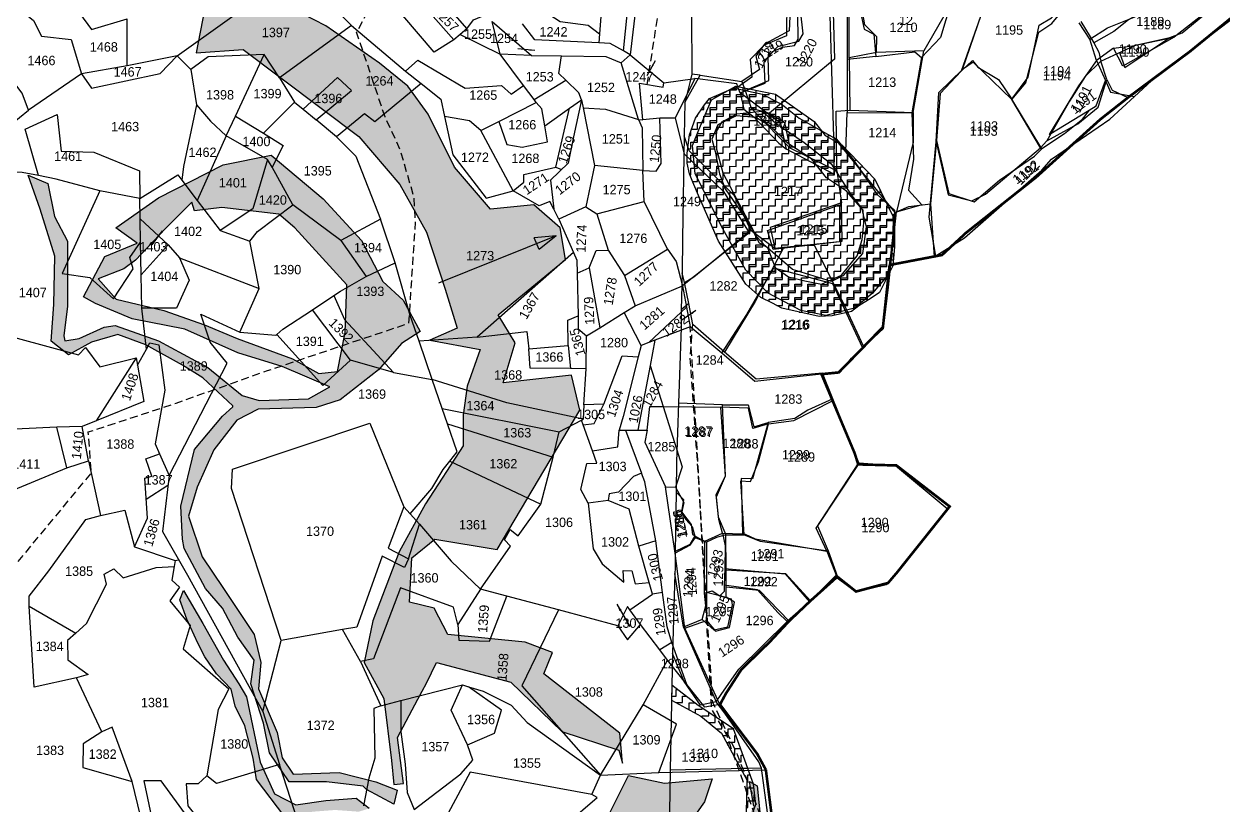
# Model space of a CAD drawing. Header units: metres. Extents: x 291360 to 296971, y 2012509 to 2016468.
# Drawn here: x 293185 to 294357, y 2013066 to 2013829 of the extents above; entities that cross this region are included whole.
import ezdxf
from ezdxf.enums import TextEntityAlignment as Align

# ---------------------------------------------------------------- set-up
doc = ezdxf.new("R2010")
doc.units = ezdxf.units.M
doc.header["$LTSCALE"] = 0.3
doc.header["$MEASUREMENT"] = 0
doc.linetypes.add('DASHDOT', pattern=[1, 0.5, -0.25, 0, -0.25])
doc.linetypes.add('DASHED', pattern=[0.75, 0.5, -0.25])
for name, color, linetype in [('LINE_FOOTPATH', 1, 'DASHED'), ('OFF', 1, 'Continuous'), ('POLY_HATCH', 12, 'Continuous'), ('POLY_PARCEL', 6, 'Continuous'), ('POLY_ROAD', 30, 'Continuous'), ('POLY_WATER', 4, 'Continuous'), ('SYM_ARROW', 1, 'Continuous'), ('TEXT_PARCEL', 7, 'Continuous'), ('V_BOUND_LINE', 7, 'Continuous'), ('V_BOUND_STREAM_LINE', 7, 'DASHDOT')]:
    doc.layers.add(name, color=color, linetype=linetype)
doc.styles.get("Standard").update_dxf_attribs({"font": 'simplex.shx'})
doc.styles.add('TEXT_MAP', font='KRDEV050.TTF')
doc.dimstyles.get("Standard").update_dxf_attribs({"dimtxt": 0.18, "dimasz": 0.18, "dimexe": 0.18, "dimexo": 0.0625, "dimgap": 0.09, "dimtad": 0, "dimtih": 1, "dimtoh": 1, "dimdec": 4, "dimzin": 0, "dimdsep": 46, "dimtxsty": 'Standard', "dimcen": 0.09, "dimadec": 0, "dimazin": 0, "dimtfac": 1, "dimtdec": 4, "dimtofl": 0, "dimtmove": 0, "dimatfit": 3, "dimfxl": 1, "dimtolj": 1, "dimtzin": 0, "dimarcsym": 0})
pattern_1 = [(0, (0, 0), (1.25, 1.25), [1.25, -1.25]), (90, (1.25, 0), (-1.25, 1.25), [1.25, -1.25])]

# ---------------------------------------------------------------- blocks, each defined once
blk = doc.blocks.new('ARROWASPECT')
h = blk.add_hatch(color=256)
h.paths.add_polyline_path([(2.85, -2.85), (3.72, -1.98), (0, 0)])
h.paths.add_polyline_path([(0, 0), (1.98, -3.72), (2.85, -2.85)])
for points in [[(0, 0), (17.15, -17.15)], [(0, 0), (1.98, -3.72)], [(0, 0), (3.72, -1.98)], [(3.72, -1.98), (1.98, -3.72)]]:
    blk.add_lwpolyline(points)
blk = doc.blocks.new('G')
at = {"layer": 'POLY_HATCH'}
h = blk.add_hatch(dxfattribs=at)
h.set_pattern_fill('ZIGZAG', color=256, scale=10, style=0)
h.set_pattern_definition(pattern_1)
h.paths.add_polyline_path([(17.65, 257.53), (16.46, 254.5), (17, 249.1), (22.3, 238.62), (26.73, 230.73), (30.95, 226.3), (37.22, 223.06), (41.98, 222.09), (47.49, 223.49), (50.84, 226.3), (53.76, 229.76), (54.95, 237.65), (54.73, 241.1), (51.27, 248.13), (45, 254.72), (41.76, 256.45), (39.71, 259.15), (32.25, 264.34), (24.68, 265.85), (20.03, 263.26)])
h = blk.add_hatch(dxfattribs=at)
h.set_pattern_fill('ZIGZAG', color=256, scale=10, style=0)
h.set_pattern_definition(pattern_1)
h.paths.add_polyline_path([(24.59, 143.05), (17.8, 147.51), (12.78, 151.36), (12.73, 148.52), (18.31, 145.48), (22.26, 142.24), (23.48, 140.01), (27.12, 133.33), (27.02, 126.94), (23.88, 121.98), (21.85, 118.64), (19.83, 116.91), (19.32, 115.19), (14.86, 112.56), (12.15, 112.15), (12.09, 109.62), (19.52, 113.47), (24.79, 119.55), (26.72, 122.49), (28.85, 128.67), (28.44, 132.52)])
at = {"layer": 'LINE_FOOTPATH', "ltscale": 10, "flags": 128}
blk.add_lwpolyline([(45.1, 26.5), (46.43, 29.64), (50.7, 34.97), (53.82, 40.76), (55.02, 49.81), (52.83, 57.06), (45.03, 69.08), (35.31, 83.38), (31.29, 89.96), (30.63, 103.13), (32.09, 105.13), (31.62, 115.78), (28.9, 126.07), (23.24, 141.97), (20.37, 146.86), (19.5, 161.84), (17.84, 190.16), (16.11, 214.1), (16.6, 220.29)], dxfattribs=at)
at = {"layer": 'OFF'}
for points in [[(19.04, 295.72), (16.18, 279.82), (16.29, 268.14)], [(16.29, 268.14), (15.88, 266.51), (14.96, 262.74)], [(14.96, 262.74), (14.86, 256.35)], [(14.86, 256.35), (14.56, 236.71), (14.56, 230.19)], [(44.05, 249.74), (44.96, 243.59)], [(14.56, 230.19), (14.35, 223.11)], [(14.35, 223.11), (14.35, 219.75), (13.89, 205.29)], [(13.89, 205.29), (13.53, 194.04), (13.48, 188.23)], [(13.48, 188.23), (13.36, 176.91)], [(13.36, 176.91), (13.33, 173.71), (13.31, 172.7)], [(13.31, 172.7), (12.9, 157.43)], [(12.9, 157.43), (12.82, 154.44), (12.52, 135.11)], [(12.52, 135.11), (12.21, 115.04), (12.02, 106.65)]]:
    blk.add_lwpolyline(points, dxfattribs=at)
at = {"layer": 'POLY_HATCH'}
for points in [[(17.65, 257.53), (20.03, 263.26), (24.68, 265.85), (32.25, 264.34), (39.71, 259.15), (41.76, 256.45), (45, 254.72), (51.27, 248.13), (54.73, 241.1), (54.95, 237.65), (53.76, 229.76), (50.84, 226.3), (47.49, 223.49), (41.98, 222.09), (37.22, 223.06), (30.95, 226.3), (26.73, 230.73), (22.3, 238.62), (17, 249.1), (16.46, 254.5), (17.65, 257.53)], [(24.89, 260.55), (29.76, 261.09), (32.35, 258.83), (37.76, 255.15), (42.95, 251.05), (46.73, 245.21), (48.79, 242.62), (49.65, 239.05), (49, 233.97), (45.22, 229.65), (43.06, 228.57), (35.6, 230.84), (30.41, 235.38), (28.79, 237.11), (25.54, 243.16), (22.3, 249.21), (21.11, 253.75), (21, 257.2), (22.08, 259.04), (24.89, 260.55)], [(12.09, 109.62), (19.52, 113.47), (24.79, 119.55), (26.72, 122.49), (28.85, 128.67), (28.44, 132.52), (24.59, 143.05), (17.8, 147.51), (12.78, 151.36), (12.73, 148.52), (18.31, 145.48), (22.26, 142.24), (23.48, 140.01), (27.12, 133.33), (27.02, 126.94), (23.88, 121.98), (21.85, 118.64), (19.83, 116.91), (19.32, 115.19), (14.86, 112.56), (12.15, 112.15), (12.09, 109.62)]]:
    blk.add_lwpolyline(points, dxfattribs=at)
at = {"layer": 'POLY_PARCEL'}
for points in [[(100.84, 264.08), (104.91, 267.86), (120.13, 279.46), (136.41, 293.17), (155.77, 308.92), (157.88, 309.52), (162.29, 312.35)], [(37.98, 309.53), (42.95, 288.92), (43.51, 271.06), (31.12, 260.72)], [(46.36, 271.34), (46.35, 287.7), (44.94, 295.35), (40.96, 308.96)], [(78.95, 292.72), (75.97, 285.37), (72.42, 282.18), (67.73, 268.81)], [(35.15, 283.39), (34.86, 276.45), (30.18, 273.89), (28.48, 271.63), (29.19, 269.07), (25.87, 266.75)], [(26.46, 265.04), (31.03, 266.95), (30.89, 271.48), (32.73, 273.47), (36.71, 274.46), (37.56, 275.88), (36.99, 280.42), (38.27, 281.98), (37.56, 283.11), (35.15, 283.39)], [(66.07, 282.18), (60.6, 272.73)], [(92.3, 275.03), (95.68, 277.18), (100.78, 279.24), (104.4, 281.05), (111.15, 282.28), (114.93, 284.09), (116.57, 281.9)], [(51.56, 272.39), (51.6, 275.37), (49.33, 277.64), (48.76, 280.9), (51.12, 281.54)], [(77.41, 263.52), (80.53, 267.71), (82.59, 277.66), (84.97, 279.06), (87.85, 281.85)], [(116.57, 281.9), (108.42, 275.44)], [(92.3, 275.03), (90.24, 278.15)], [(96.82, 273.3), (100.44, 273.79), (108.42, 275.44)], [(108.42, 275.44), (98.63, 269.85), (96.82, 273.3)], [(93.61, 270.92), (92.3, 275.03)], [(96.82, 273.3), (93.61, 270.92)], [(51.56, 272.39), (46.36, 271.34)], [(46.36, 271.34), (46.5, 261.3)], [(60.6, 272.73), (51.56, 272.39)], [(58.57, 260.91), (60.6, 272.73)], [(67.73, 268.81), (69.88, 270.9), (70.9, 269.63), (74.89, 267.29), (77.41, 263.52)], [(93.61, 270.92), (90.16, 266.07), (84.56, 256.77), (92.21, 261.47)], [(93.61, 270.92), (95.28, 267.11)], [(67.73, 268.81), (63.73, 264.53), (63.03, 255.6)], [(14.96, 262.74), (17.88, 267.92)], [(17.88, 267.92), (16.29, 268.14)], [(17.88, 267.92), (25.87, 266.75)], [(25.87, 266.75), (26.46, 265.04)], [(92.21, 261.47), (93.53, 262.28), (95.28, 267.11)], [(95.28, 267.11), (96.25, 264.91), (100.84, 264.08)], [(26.46, 265.04), (27.62, 261.69), (31.12, 260.72)], [(62.7, 233.37), (68.43, 236.98), (83.2, 249.94), (85.01, 252.05), (96.16, 259.73), (100.84, 264.08)], [(27.62, 261.69), (32.59, 256.49), (35.02, 254.11)], [(83.16, 254.06), (77.41, 263.52)], [(92.21, 261.47), (90.65, 259.49), (87.52, 256.94), (83.16, 254.06)], [(31.12, 260.72), (34.04, 258.97), (35.02, 254.11), (44.05, 249.74), (43.86, 261.11), (46.5, 261.3)], [(46.5, 261.3), (58.57, 260.91)], [(58.57, 260.91), (58.57, 255.27), (55.45, 241.96)], [(27.62, 238.38), (24.5, 244.88), (15.83, 253.47), (14.86, 256.35)], [(63.03, 255.6), (61.92, 243.48)], [(63.03, 255.6), (65.44, 245.46), (70.26, 243.88), (75.08, 248), (81.79, 252.62), (83.16, 254.06)], [(39.69, 235.71), (45.11, 236.29), (44.96, 243.59), (31.35, 238.87)], [(55.45, 241.96), (57.81, 242.95), (61.92, 243.48)], [(61.92, 243.48), (62.7, 233.37)], [(49.29, 216.13), (53.02, 219.62), (53.93, 227.52), (55.45, 241.96)], [(31.35, 238.87), (32.26, 234.92)], [(14.97, 228.29), (16.75, 229.41), (27.62, 238.38)], [(27.62, 238.38), (32.26, 234.92)], [(33.92, 235.1), (28.53, 224.71), (22.68, 215.05)], [(32.26, 234.92), (33.92, 235.1)], [(33.92, 235.1), (39.69, 235.71)], [(49.29, 216.13), (45.42, 224.33), (39.69, 235.71)], [(14.97, 228.29), (14.56, 230.19)], [(15.84, 224.32), (14.97, 228.29)], [(15.84, 224.32), (14.35, 223.11)], [(22.68, 215.05), (16.6, 220.29), (15.84, 224.32)], [(41.39, 211.09), (44.88, 211.41), (46.94, 213.92), (49.29, 216.13)], [(41.39, 211.09), (28.76, 209.88), (22.68, 215.05)], [(43.36, 206.19), (41.39, 211.09)], [(22.29, 204.97), (13.89, 205.29)], [(22.36, 180.45), (21.68, 183.06), (21.15, 187.77), (22.9, 191.42), (22.29, 204.97)], [(22.29, 204.97), (27.23, 204.97), (28.3, 200.79), (31.04, 201.63)], [(43.36, 206.19), (38.64, 203.99), (36.13, 202.39), (31.04, 201.63)], [(48.37, 193.96), (43.36, 206.19)], [(31.04, 201.63), (28.07, 190.84), (25.94, 190.92), (26.22, 180.31)], [(42.29, 177.03), (40.24, 181.42), (48.37, 193.96)], [(48.37, 193.96), (55.41, 193.48), (65.29, 185.27), (61.64, 180.64), (53.66, 170.68), (47.96, 169.24), (43.88, 172.24)], [(13.48, 188.23), (14.92, 186.86), (14.54, 184.5), (16.36, 182.07), (16.66, 180.17), (17.11, 179.92)], [(17.11, 179.92), (16.13, 178.27), (13.36, 176.91)], [(17.11, 179.92), (17.88, 179.49), (19.02, 178.93)], [(18.94, 168.97), (19.02, 178.93)], [(19.02, 178.93), (22.36, 180.45)], [(22.36, 180.45), (22.9, 178.01), (22.81, 173.69)], [(22.36, 180.45), (26.22, 180.31)], [(26.22, 180.31), (26.7, 180.29), (28.6, 179.38), (42.29, 177.03)], [(42.29, 177.03), (44.11, 172.47), (43.88, 172.24)], [(14.99, 162.44), (13.31, 172.7)], [(22.81, 173.69), (22.74, 170.49)], [(22.81, 173.69), (34.38, 172.7), (39.02, 167.38)], [(43.88, 172.24), (39.02, 167.38)], [(22.74, 170.49), (22.74, 169.28), (21.91, 168.44)], [(34.76, 163.58), (33.01, 165.32), (29.06, 169.66), (22.74, 170.49)], [(18.56, 163.96), (19.25, 166.54), (18.94, 168.97)], [(21.91, 168.44), (24.04, 167.91), (24.26, 166.77), (23.35, 162.51), (20.84, 161.9), (18.56, 163.96)], [(18.94, 168.97), (20.46, 169.43), (21.91, 168.44)], [(39.02, 167.38), (34.76, 163.58)], [(18.56, 163.96), (14.99, 162.44)], [(21.22, 148.19), (22.21, 149.59), (25.56, 154.46), (34.76, 163.58)], [(14.99, 162.44), (18.56, 154.3), (21.22, 148.19)], [(21.22, 148.19), (18.26, 147.58), (15.14, 152.1), (12.9, 157.43)], [(29.97, 135.57), (29.44, 136.79), (22.9, 146.06), (21.22, 148.19)], [(29.97, 135.57), (12.52, 135.11)], [(31.96, 120.88), (31.49, 124.32), (29.97, 135.57)]]:
    blk.add_lwpolyline(points, dxfattribs=at)
at = {"layer": 'TEXT_PARCEL', "style": 'TEXT_MAP'}
for s, p in [('12', (57.18, 277.64)), ('1189', (103.83, 277.55)), ('1190', (100.49, 272.25)), ('1194', (86.08, 268.04)), ('1193', (72.13, 257.48)), ('1215', (39.6, 237.66)), ('1282', (22.45, 226.79)), ('1216', (36.09, 219.36)), ('1284', (19.83, 212.63)), ('1287', (17.92, 198.82)), ('1288', (26.53, 196.64)), ('1289', (37.34, 194.14)), ('1290', (51.43, 181.67)), ('1291', (30.46, 175.17)), ('1292', (30.27, 170.29)), ('1310', (17.33, 136.74))]:
    blk.add_text(s, height=1.8, dxfattribs=at).set_placement(p, align=Align.CENTER)
for s, rotation, p in [('1219', 62.6724, (30.89, 271.48)), ('1220', 62.6724, (39.08, 272.02)), ('1191', 63.4216, (91.58, 263.17)), ('1221', 338.8217, (31.75, 258.44)), ('1192', 34.8089, (80.62, 248.69)), ('1286', 100.5452, (15.14, 182.22)), ('1293', 74.7364, (21.84, 174.45)), ('1294', 93.3038, (17.39, 171.29)), ('1295', 65.842, (22.76, 165.62)), ('1296', 33.6747, (24.57, 158.13))]:
    blk.add_text(s, height=1.8, rotation=rotation, dxfattribs=at).set_placement(p, align=Align.CENTER)
blk = doc.blocks.new('TEXTARROW')
blk.add_leader([(0.04, -0.01), (8.68, -0.01)], dimstyle='Standard', override={"dimtxt": 2.5, "dimasz": 2.5, "dimexe": 1.25, "dimexo": 0.625, "dimgap": 0.625, "dimtad": 1, "dimtih": 0, "dimtoh": 0, "dimzin": 8, "dimcen": 2.5, "dimtofl": 1})
blk = doc.blocks.new('FGH')
at = {"layer": 'POLY_HATCH'}
h = blk.add_hatch(dxfattribs=at)
h.set_pattern_fill('ZIGZAG', color=256, scale=10, style=0)
h.set_pattern_definition(pattern_1)
h.paths.add_polyline_path([(496.74, 217.96), (495.77, 223.99), (490.72, 228.39), (482.4, 227.57), (475.56, 235.64), (470.5, 245.74), (466.59, 251.11), (461.22, 255.51), (450.95, 262.68), (441.99, 267.24), (439.87, 271.64), (438.4, 272.94), (437.37, 302.53), (436.72, 309.37), (433.14, 309.2), (431.32, 309.64), (419.49, 303.52), (422.47, 302.19), (428.34, 297.3), (428.83, 291.77), (428.67, 282.65), (429.32, 274.01), (426.14, 257.48), (435.1, 258.13), (457.26, 241.52), (465.11, 232.32), (470.16, 223.2), (473.75, 212.29), (476.03, 204.8), (470.82, 202.52), (480.43, 200.72), (477.99, 193.72), (477.17, 188.18), (477.17, 182.32), (470, 171.25), (464.95, 162.03), (459.9, 148.84), (458.27, 140.86), (462.02, 134.02), (463.48, 122.13), (463.97, 117.57), (465.77, 117.73), (464.63, 126.53), (468.54, 133.86), (470.17, 136.95), (472.12, 140.86), (486.3, 137.11), (496.08, 127.67), (506.99, 124.08), (507.65, 121.64), (507.16, 127.34), (492.65, 138.74), (494.28, 142.81), (489.07, 144.77), (474.24, 146.23), (471.63, 151.28), (466.91, 152.42), (467.4, 160.89), (471.8, 164.47), (483.69, 162.52), (499.51, 189.14), (497.89, 195.81), (484.85, 194.35), (487.13, 202), (483.87, 207.38)])
h = blk.add_hatch(dxfattribs=at)
h.set_pattern_fill('ZIGZAG', color=256, scale=10, style=0)
h.set_pattern_definition(pattern_1)
h.paths.add_polyline_path([(534.14, 210.71), (536.36, 209.6), (538.11, 208.65), (545.25, 207.06), (547.79, 207.22), (551.44, 208.01), (552.87, 209.12), (555.25, 210.55), (556.84, 211.66), (559.38, 216.74), (559.7, 220.39), (559.7, 227.37), (556.37, 230.38), (551.6, 237.36), (548.59, 241.01), (545.73, 242.6), (541.44, 244.98), (538.27, 247.52), (534.46, 249.58), (529.38, 250.69), (528.43, 250.53), (524.3, 248.79), (523.35, 247.52), (521.6, 244.98), (520.49, 241.81), (520.01, 238.31), (520.01, 236.41), (520.49, 234.35), (521.12, 232.76), (522.23, 230.22), (526.04, 221.5), (531.28, 213.25)])
h.paths.add_polyline_path([(546.68, 233.56), (550.49, 231.02), (553.67, 227.37), (553.83, 224.99), (553.51, 221.81), (552.56, 218.64), (549.54, 214.99), (545.73, 213.25), (542.55, 213.88), (539.38, 214.68), (536.84, 216.42), (535.41, 220.23), (533.82, 221.18), (531.76, 224.99), (527.31, 231.49), (526.2, 234.35), (525.41, 238.63), (524.77, 241.01), (525.89, 243.71), (529.38, 245.45), (533.19, 245.14), (536.05, 243.39), (539.38, 240.06), (543.82, 237.2)], flags=16)
h = blk.add_hatch(dxfattribs=at)
h.set_pattern_fill('ZIGZAG', color=256, scale=10, style=0)
h.set_pattern_definition(pattern_1)
h.paths.add_polyline_path([(401.51, 221.44), (399.07, 226.16), (397.76, 232.51), (394.04, 234.08), (396.32, 227.57), (399.09, 218.61), (398.93, 209.33), (398.44, 202.32), (401.7, 199.72), (406.1, 202.16), (411.15, 203.63), (416.53, 201.67), (423.53, 197.76), (427.44, 195.32), (433.23, 189.86), (431.19, 187.99), (425.81, 181.64), (423.2, 170.81), (423.53, 164.46), (423.86, 162.67), (427.93, 155.01), (431.19, 151.26), (434.12, 145.73), (437.22, 141.33), (436.57, 136.77), (439.01, 129.28), (440.15, 123.58), (443.9, 118.04), (451.07, 118.04), (458.08, 117.23), (458.73, 116.57), (463.94, 113.81), (464.6, 116.43), (460.53, 118.06), (453.52, 119.85), (444.72, 119.53), (442.6, 122.62), (441.62, 127.51), (438.04, 135.81), (438.53, 140.86), (437.22, 146.24), (431.36, 155.03), (427.28, 161.06), (424.68, 168.87), (426.31, 174.41), (429.54, 181.54), (433.94, 187.24), (438.01, 189.35), (449.09, 189.68), (453.66, 191.14), (460.99, 196.84), (465.39, 201.89), (468.98, 204.17), (465.72, 210.2), (461.81, 213.78), (457.73, 221.6), (450.4, 229.58), (440.46, 237.89), (431.33, 236.09), (418.95, 229.74), (410.8, 224.04), (414.87, 221.11), (408.68, 218.51), (404.61, 210.85), (406.89, 209.55), (413.9, 206.62), (424, 204.66), (434.1, 200.1), (442.58, 197.5), (451.7, 193.59), (447.63, 191.31), (438.18, 190.98), (434.92, 191.96), (428.4, 197.33), (418.95, 202.38), (410.64, 205.31), (408.52, 204.99), (403.79, 202.87), (401.02, 202.38), (400.86, 203.36), (401.51, 209.06), (401.51, 215.09)])
h.paths.add_polyline_path([(407.39, 214.26), (412.28, 216.21), (414.56, 217.84), (420.27, 223.87), (425.32, 228.92), (425.81, 227.29), (431.02, 227.94), (441.94, 226.63), (445.04, 224.03), (454.98, 213.12), (454.65, 204), (453.19, 196.51), (449.6, 196.18), (444.55, 198.95), (433.96, 202.86), (427.76, 205.46), (419.94, 208.23), (410.82, 210.35)], flags=16)
h = blk.add_hatch(dxfattribs=at)
h.set_pattern_fill('ZIGZAG', color=256, scale=10, style=0)
h.set_pattern_definition(pattern_1)
h.paths.add_polyline_path([(427.44, 148.33), (423.69, 154.68), (423.04, 152.89), (424.34, 149.15), (426.46, 144.59), (427.77, 141.98), (430.05, 138.72), (432.82, 135.79), (433.63, 132.54), (435.43, 128.79), (437.06, 122.6), (437.71, 118.53), (443.09, 111.36), (445.53, 111.85), (448.46, 112.34), (452.7, 112.67), (457.26, 112.34), (459.22, 112.99), (456.77, 114.95), (450.91, 114.46), (445.2, 113.64), (441.13, 115.76), (438.36, 121.79), (435.75, 134.33), (434.29, 136.77), (431.35, 141.33)])
h.paths.add_polyline_path([(468.24, 69.21), (468.24, 78.17), (466.28, 81.75), (465.79, 78.17), (459.28, 77.68), (455.36, 82.4), (455.04, 93.15), (454.06, 97.55), (453.08, 93.64), (453.74, 81.75), (460.25, 68.56), (464.16, 62.37), (464.16, 56.83), (463.02, 50.81), (459, 27.55), (466.11, 24.51), (465.79, 33.38), (466.93, 42.5), (469.22, 52.27), (469.05, 57.65)])
h.paths.add_polyline_path([(504.42, 40.71), (501.97, 40.87), (496.27, 42.01), (490.24, 42.83), (483.56, 40.55), (476.88, 33.06), (482.9, 18.81), (492.31, 17.58), (498.99, 16.58), (503.93, 18.89), (507.35, 23.45)])
h.paths.add_polyline_path([(516.65, 104.77), (523.33, 114.22), (524.8, 118.62), (515.67, 117.8), (508.83, 119.27), (505.24, 112.1), (501.98, 108.36), (495.95, 101.19), (495.3, 95.49), (499.2, 92.66), (499.04, 88.27), (497.57, 83.22), (494.64, 73.93), (497.08, 63.84), (497.41, 59.77), (500.99, 57.49), (504.58, 59.6), (505.07, 55.04), (511.75, 50.97), (515.82, 50.65), (523.64, 51.95), (528.37, 56.83), (532.12, 60.74), (536.84, 62.05), (539.45, 57.97), (542.06, 51.3), (545.16, 46.74), (550.86, 43.32), (552.49, 37.78), (554.28, 34.36), (557.7, 29.47), (558.03, 25.89), (556.4, 22.14), (552.16, 22.8), (544.5, 24.75), (536.68, 21.66), (536.92, 19.83), (540.67, 21.14), (547.68, 22.11), (549.96, 20.97), (555.66, 20), (557.95, 22.28), (560.06, 26.02), (558.27, 31.72), (554.36, 36.12), (553.06, 41.33), (549.73, 45.65), (544.03, 50.54), (542.23, 55.91), (538.32, 62.75), (534.41, 63.24), (529.36, 61.13), (526.26, 56.57), (522.19, 53.47), (515.51, 52.82), (509.8, 53.15), (507.69, 55.59), (505.57, 59.01), (504.75, 65.52), (504.92, 74.97), (503.94, 85.72), (504.59, 91.09), (507.2, 94.51), (515.18, 93.21), (520.56, 94.84), (526.92, 100.21), (530.17, 104.45), (533.92, 112.27), (533.43, 117.31), (531.97, 118.13), (532.78, 113.41), (528.54, 105.26), (519.58, 96.79), (514.2, 94.68), (508.34, 95.33), (509.48, 97.44)])
at = {"layer": 'LINE_FOOTPATH', "ltscale": 10, "flags": 128}
for points in [[(368.26, 130.33), (386.16, 153), (406.1, 177.11), (405.52, 184.97), (422.32, 190.5), (439.79, 196.71), (466.83, 205.78), (468.09, 225.08), (467.79, 229.91), (465.17, 238.93), (462.26, 245.24), (456.82, 261.44), (458.96, 265.37), (463.62, 282.64), (466.31, 290.17)], [(512.38, 251.44), (517.88, 286.45)], [(548.37, 10.2), (556.69, 19.86), (560.18, 28.91), (560.65, 35.57), (556.84, 43.82), (542.24, 65.56), (536.68, 74.6), (536.98, 103.89), (529.68, 123.24), (524.92, 133.24), (522.52, 171.39), (520.6, 205.11)]]:
    blk.add_lwpolyline(points, dxfattribs=at)
at = {"layer": 'POLY_HATCH'}
for points in [[(429.32, 274.01), (426.14, 257.48), (435.1, 258.13), (457.26, 241.52), (465.11, 232.32), (470.16, 223.2), (473.75, 212.29), (476.03, 204.8), (470.82, 202.52), (480.43, 200.72), (477.99, 193.72), (477.17, 188.18), (477.17, 182.32), (470, 171.25), (464.95, 162.03), (459.9, 148.84), (458.27, 140.86), (462.02, 134.02), (463.48, 122.13), (463.97, 117.57), (465.77, 117.73), (464.63, 126.53), (468.54, 133.86), (470.17, 136.95), (472.12, 140.86), (486.3, 137.11), (496.08, 127.67), (506.99, 124.08), (507.65, 121.64), (507.16, 127.34), (492.65, 138.74), (494.28, 142.81), (489.07, 144.77), (474.24, 146.23), (471.63, 151.28), (466.91, 152.42), (467.4, 160.89), (471.8, 164.47), (483.69, 162.52), (499.51, 189.14), (497.89, 195.81), (484.85, 194.35), (487.13, 202), (483.87, 207.38), (496.74, 217.96), (495.77, 223.99), (490.72, 228.39), (482.4, 227.57), (475.56, 235.64), (470.5, 245.74), (466.59, 251.11), (461.22, 255.51), (450.95, 262.68), (441.99, 267.24)], [(531.28, 213.25), (526.04, 221.5), (522.23, 230.22), (521.12, 232.76), (520.49, 234.35), (520.01, 236.41), (520.01, 238.31), (520.49, 241.81), (521.6, 244.98), (523.35, 247.52), (524.3, 248.79), (528.43, 250.53), (529.38, 250.69), (534.46, 249.58), (538.27, 247.52), (541.44, 244.98), (545.73, 242.6), (548.59, 241.01), (551.6, 237.36), (556.37, 230.38), (559.7, 227.37), (559.7, 220.39), (559.38, 216.74), (556.84, 211.66), (555.25, 210.55), (552.87, 209.12), (551.44, 208.01), (547.79, 207.22), (545.25, 207.06), (538.11, 208.65), (536.36, 209.6), (534.14, 210.71), (531.28, 213.25)], [(525.41, 238.63), (526.2, 234.35), (527.31, 231.49), (531.76, 224.99), (533.82, 221.18), (535.41, 220.23), (536.84, 216.42), (539.38, 214.68), (542.55, 213.88), (545.73, 213.25), (549.54, 214.99), (552.56, 218.64), (553.51, 221.81), (553.83, 224.99), (553.67, 227.37), (550.49, 231.02), (546.68, 233.56), (543.82, 237.2), (539.38, 240.06), (536.05, 243.39), (533.19, 245.14), (529.38, 245.45), (525.89, 243.71), (524.77, 241.01), (525.41, 238.63)], [(463.94, 113.81), (458.73, 116.57), (458.08, 117.23), (451.07, 118.04), (443.9, 118.04), (440.15, 123.58), (439.01, 129.28), (436.57, 136.77), (437.22, 141.33), (434.12, 145.73), (431.19, 151.26), (427.93, 155.01), (423.86, 162.67), (423.53, 164.46), (423.2, 170.81), (425.81, 181.64), (431.19, 187.99), (433.15, 189.78), (433.15, 189.95), (427.44, 195.32), (423.53, 197.76), (416.53, 201.67), (411.15, 203.63), (406.1, 202.16), (401.7, 199.72), (398.44, 202.32), (398.93, 209.33), (399.09, 218.61), (396.32, 227.57), (394.04, 234.08), (397.76, 232.51), (399.07, 226.16), (401.51, 221.44), (401.51, 215.09), (401.51, 209.06), (400.86, 203.36), (401.02, 202.38), (403.79, 202.87), (408.52, 204.99), (410.64, 205.31), (418.95, 202.38), (428.4, 197.33), (434.92, 191.96), (438.18, 190.98), (447.63, 191.31), (451.7, 193.59), (442.58, 197.5), (434.1, 200.1), (424, 204.66), (413.9, 206.62), (406.89, 209.55), (404.61, 210.85), (408.68, 218.51), (414.87, 221.11), (410.8, 224.04), (418.95, 229.74), (431.33, 236.09), (440.46, 237.89), (450.4, 229.58), (457.73, 221.6), (461.81, 213.78), (465.72, 210.2), (468.98, 204.17), (465.39, 201.89), (460.99, 196.84), (453.66, 191.14), (449.09, 189.68), (438.01, 189.35), (433.94, 187.24), (429.54, 181.54), (426.31, 174.41), (424.68, 168.87), (427.28, 161.06), (431.36, 155.03), (437.22, 146.24), (438.53, 140.86), (438.04, 135.81), (441.62, 127.51), (442.6, 122.62), (444.72, 119.53), (453.52, 119.85), (460.53, 118.06), (464.6, 116.43), (463.94, 113.81)], [(410.82, 210.35), (419.94, 208.23), (427.76, 205.46), (433.96, 202.86), (444.55, 198.95), (449.6, 196.18), (453.19, 196.51), (454.65, 204), (454.98, 213.12), (445.04, 224.03), (441.94, 226.63), (431.02, 227.94), (425.81, 227.29), (425.32, 228.92), (420.27, 223.87), (414.56, 217.84), (412.28, 216.21), (407.39, 214.26), (410.82, 210.35)], [(443.09, 111.36), (437.71, 118.53), (437.06, 122.6), (435.43, 128.79), (433.63, 132.54), (432.82, 135.79), (430.05, 138.72), (427.77, 141.98), (426.46, 144.59), (424.34, 149.15), (423.04, 152.89), (423.69, 154.68), (427.44, 148.33), (431.35, 141.33), (434.29, 136.77), (435.75, 134.33), (438.36, 121.79), (441.13, 115.76), (445.2, 113.64), (450.91, 114.46), (456.77, 114.95), (459.22, 112.99)], [(505.24, 112.1), (508.83, 119.27), (515.67, 117.8), (524.8, 118.62), (523.33, 114.22), (516.65, 104.77)], [(532.78, 113.41), (531.97, 118.13), (533.43, 117.31), (533.92, 112.27)]]:
    blk.add_lwpolyline(points, dxfattribs=at)
at = {"layer": 'POLY_PARCEL'}
for points in [[(549.17, 300.49), (548.65, 299.35), (541.54, 298.74), (540.92, 297.09), (545.25, 293.69), (547.03, 286.22), (550.64, 273.75), (550.64, 256.24)], [(507.85, 257.85), (509.8, 276.75), (504.34, 280.77), (503.21, 283.35)], [(496.67, 281.72), (501.41, 282.14), (501.31, 280.49), (500.89, 276.27), (501.41, 269.68), (503.88, 269.57), (503.26, 261.13)], [(511.66, 278.81), (509.14, 257.11)], [(548.07, 241.37), (547.15, 273.2)], [(475.44, 260), (471.63, 257.63), (459.32, 272.18)], [(400.66, 269.48), (406.13, 261.96), (412.98, 263.99)], [(422.53, 256.93), (440.71, 269.97), (448.72, 269.97)], [(448.72, 269.97), (455.86, 262.73)], [(471.94, 268.96), (469.06, 267.21), (475.44, 260)], [(471.94, 268.96), (477.92, 262.06)], [(621.51, 266.91), (620.06, 269.8), (616.15, 267.02), (606.97, 265.26), (604.4, 263.82), (601.61, 261.56), (597.8, 259.39)], [(530.14, 249.82), (534.98, 251.67), (534.78, 255.69), (536.42, 257.75), (538.28, 258.57), (540.55, 258.88), (541.27, 260.12), (541.17, 264.86), (542.2, 266.4), (541.58, 267.95), (539.1, 267.85)], [(539.1, 267.85), (539, 260.74), (534.78, 258.99), (532.1, 256.21), (532.4, 252.81)], [(555.61, 266.66), (553.04, 265.83), (553.86, 262.02), (555.72, 261.09), (556.13, 256.77)], [(582.13, 248.57), (584.81, 251.77), (587.28, 261.45), (589.76, 263.1), (592.85, 266.81)], [(599.14, 255.89), (605.74, 258.98), (612.33, 260.42), (614.7, 261.35), (621.51, 266.91)], [(392.94, 265.43), (395.02, 263.68), (396.57, 260.69), (402.26, 260.02), (404.19, 253.46)], [(412.98, 255), (412.98, 263.99)], [(477.92, 262.06), (479.15, 263.81), (481.81, 264.87)], [(491.62, 266.18), (495.74, 263.5), (501.1, 262.78), (503.26, 261.13)], [(455.86, 262.73), (442.06, 252.7)], [(455.86, 262.73), (466.17, 254.02)], [(477.92, 262.06), (476.61, 260.97)], [(484.3, 257.22), (482.76, 263.5)], [(595.32, 263.51), (597.8, 259.39)], [(476.61, 260.97), (475.44, 260)], [(476.61, 260.97), (484.3, 257.22)], [(503.26, 261.13), (503.14, 259.39)], [(597.8, 259.39), (598.73, 257.64), (599.14, 255.89)], [(602.73, 257.57), (603.7, 254.67), (612.33, 260.42)], [(439.13, 257.19), (428.42, 256.7), (425.13, 254.29)], [(433.64, 245.41), (439.13, 257.19)], [(442.06, 252.7), (439.13, 257.19)], [(490.28, 257.01), (484.3, 257.22)], [(488.74, 251.24), (484.3, 257.22)], [(509.14, 257.11), (515.55, 251.77)], [(556.13, 256.77), (563.55, 257.69), (564.84, 256.6)], [(404.19, 253.46), (406.12, 250.76), (419.25, 253.55), (422.53, 256.93)], [(412.98, 255), (404.19, 253.46)], [(422.53, 256.93), (412.98, 255)], [(422.53, 256.93), (425.13, 254.29)], [(466.17, 254.02), (468.54, 256.08), (477.61, 250.73), (484.51, 251.24), (486.37, 249.6), (488.74, 251.24)], [(496.82, 252.29), (495.52, 253.56), (496.03, 256.93)], [(510.71, 244.77), (507.39, 255.57)], [(556.13, 256.77), (550.64, 256.24)], [(550.64, 256.24), (550.65, 246.1)], [(582.13, 248.57), (574.71, 255.68), (572.68, 254.33)], [(599.14, 255.89), (596.15, 253), (593.16, 248.27), (588.83, 240.64)], [(600.27, 252.39), (599.14, 255.89)], [(394.1, 246.52), (392.84, 249.8), (389.37, 254.43)], [(404.19, 253.46), (394.1, 246.52)], [(425.13, 254.29), (426.19, 247.54)], [(442.06, 252.7), (444.95, 248.07)], [(449.1, 244.69), (455.86, 250.29), (453.16, 252.8), (446.6, 246.73)], [(466.17, 254.02), (469.17, 251.63)], [(515.55, 251.77), (521.53, 252.6)], [(521.53, 252.6), (517.72, 244.97)], [(529.75, 250.91), (529.52, 251.57), (521.53, 252.6)], [(532.4, 252.81), (529.75, 250.91)], [(469.17, 251.63), (460.28, 244.29), (458.32, 245.83), (452.96, 241.41)], [(469.17, 251.63), (472.95, 248.61), (473.66, 245.3)], [(490.76, 248.57), (488.74, 251.24)], [(490.76, 248.57), (496.82, 252.29)], [(499.85, 248.51), (499.33, 249.85), (496.82, 252.29)], [(514.83, 244.97), (511.53, 244.66), (510.92, 251.67), (515.45, 250.95), (515.55, 251.77)], [(530.14, 249.82), (529.75, 250.91)], [(588.83, 240.64), (594.71, 243.94), (598.62, 247.13), (600.27, 252.39)], [(600.27, 252.39), (601.3, 250.33), (604.32, 248.93)], [(438.99, 242.1), (444.95, 248.07)], [(444.95, 248.07), (446.6, 246.73)], [(484.03, 244.38), (491.19, 248)], [(491.19, 248), (490.76, 248.57)], [(492.8, 243.54), (492.22, 246.76), (491.19, 248)], [(499.85, 248.51), (498.3, 241.41), (497.27, 236.36), (493.87, 233.17), (494.51, 227.61)], [(497.56, 246.9), (499.85, 248.51)], [(499.85, 248.51), (500.15, 246.98)], [(530.14, 249.82), (530.86, 246.73), (532.82, 245.18), (537.56, 240.24), (539, 239.1)], [(539, 239.1), (537.97, 243.95), (530.14, 249.82)], [(587.59, 239.3), (582.13, 248.57)], [(385.42, 239.54), (394.1, 246.52)], [(395.97, 234), (393.47, 242.91), (399.55, 245.71), (400.33, 238.66), (406.6, 238.47), (415.29, 234.9), (415.37, 229.66)], [(426.19, 247.54), (423.69, 235.77), (423.4, 233.11)], [(426.19, 247.54), (428.9, 244.45), (431.89, 241.65)], [(446.6, 246.73), (449.1, 244.69)], [(486.76, 231.11), (488.82, 232.76), (488.82, 234.2), (494.9, 235.64), (497.56, 246.9)], [(492.8, 243.54), (497.56, 246.9)], [(500.15, 246.98), (504.42, 246.72), (510.71, 244.77)], [(500.15, 246.98), (502.32, 235.95)], [(550.38, 238.53), (550.65, 246.1)], [(550.65, 246.1), (562.99, 245.99)], [(431.89, 241.65), (433.64, 245.41)], [(433.64, 245.41), (438.99, 242.1)], [(452.96, 241.41), (449.1, 244.69)], [(480.58, 242.64), (478.41, 244.5), (473.66, 245.3)], [(473.66, 245.3), (475.22, 238.01), (481.61, 229.67), (486.76, 231.11)], [(480.58, 242.64), (484.03, 244.38)], [(484.03, 244.38), (485.52, 239.96), (488.51, 239.45), (493.35, 240.48), (492.8, 243.54)], [(510.71, 244.77), (511.43, 243.12), (511.53, 235.01)], [(510.71, 244.77), (511.53, 244.66)], [(511.53, 235.01), (514.11, 234.88), (515.04, 236.32), (514.83, 244.97)], [(517.72, 244.97), (514.83, 244.97)], [(517.72, 244.97), (519.47, 238.17), (527, 230.96), (531.87, 223.08), (519.16, 212.94)], [(431.89, 241.65), (426.33, 229.28)], [(439.81, 237.12), (431.89, 241.65)], [(438.99, 242.1), (442.76, 239.76), (440.65, 235.6)], [(452.96, 241.41), (456.67, 237.7), (461.41, 225.65)], [(486.76, 231.11), (480.58, 242.64)], [(548.07, 241.37), (548.07, 234.26), (539, 239.1)], [(550.38, 238.53), (548.07, 241.37)], [(567.63, 240.46), (569.97, 230.34), (574.5, 229.21), (577.08, 230.44), (587.59, 239.3)], [(587.59, 239.3), (588.83, 240.64)], [(439.81, 237.12), (437.01, 227.66), (430.73, 223.52)], [(440.65, 235.6), (439.81, 237.12)], [(559.79, 226.98), (550.38, 238.53)], [(395.97, 234), (392.88, 234.58), (386.22, 234.87)], [(415.37, 229.66), (422.62, 234.13), (423.4, 233.11)], [(444.63, 228.44), (440.65, 235.6)], [(494.9, 235.64), (495.99, 235.16)], [(502.32, 235.95), (500.67, 228.02)], [(511.53, 235.01), (502.32, 235.95)], [(511.84, 229.04), (511.53, 235.01)], [(407.75, 231.11), (399.35, 233.33), (395.97, 234)], [(423.4, 233.11), (426.33, 229.28)], [(407.75, 231.11), (400.51, 215.29), (405.81, 214.51), (410.35, 210.46), (414.12, 216.15), (413.44, 218.37), (415.52, 221.27)], [(415.37, 229.66), (407.75, 231.11)], [(415.44, 225.72), (415.37, 229.66)], [(494.51, 227.61), (493.77, 229.05), (491.71, 228.23), (486.76, 231.11)], [(426.33, 229.28), (430.73, 223.52)], [(436.43, 221.49), (437.87, 223.32), (444.63, 228.44)], [(453.79, 221.63), (444.63, 228.44)], [(495.52, 225.65), (494.51, 227.61)], [(500.67, 228.02), (495.52, 225.65)], [(500.67, 228.02), (502.76, 226.67)], [(502.76, 226.67), (511.84, 229.04)], [(516.27, 219.97), (511.84, 229.04)], [(535.37, 223.5), (549.18, 228.44), (549.18, 221.33), (536.5, 219.89), (535.37, 223.5)], [(415.44, 225.72), (420.77, 220.78)], [(415.52, 221.27), (415.44, 225.72)], [(461.41, 225.65), (453.79, 221.63)], [(464.19, 217.31), (461.41, 225.65)], [(495.52, 225.65), (498.29, 219.31)], [(502.76, 226.67), (504.93, 219.77)], [(430.73, 223.52), (436.43, 221.49)], [(415.64, 215.01), (415.52, 221.27)], [(420.77, 220.78), (415.64, 215.01)], [(420.77, 220.78), (422.93, 218.31)], [(438.18, 212.44), (436.43, 221.49)], [(453.79, 221.63), (458.63, 214.74)], [(377.87, 218.77), (380.87, 213.75), (367.93, 212.3), (368.8, 205.94), (373.92, 206.42), (377.97, 206.71), (385.98, 204.49), (403.65, 199.76), (404.95, 201.11), (407.75, 197.44), (414.7, 199.18)], [(422.93, 218.31), (424.78, 213.98), (422.41, 208.63), (415.76, 208.63)], [(422.93, 218.31), (438.18, 212.44)], [(498.29, 219.31), (479.88, 203.08)], [(498.29, 219.31), (498.95, 217.81), (499, 215.33)], [(501.32, 216.37), (502.66, 219.66), (504.93, 219.77)], [(504.93, 219.77), (508.02, 214.92)], [(508.02, 214.92), (516.27, 219.97)], [(516.27, 219.97), (517.92, 217.6), (519.16, 212.94)], [(458.63, 214.74), (464.19, 217.31)], [(468.76, 202.32), (467.06, 207.26), (464.19, 217.31)], [(499, 215.33), (501.32, 216.37)], [(501.32, 216.37), (503.31, 204.92)], [(526.68, 200.07), (531.45, 207.42), (536.61, 216.39), (547.84, 213.4), (553.58, 201.04)], [(415.76, 208.63), (415.64, 215.01)], [(452.5, 211.1), (453.73, 211.92), (458.63, 214.74)], [(499, 215.33), (499.16, 207.17)], [(508.02, 214.92), (510.09, 209.13)], [(434.47, 204.09), (438.18, 212.44)], [(510.09, 209.13), (519.16, 212.94)], [(519.16, 212.94), (519.91, 208.87)], [(448.36, 208.36), (452.5, 211.1)], [(452.5, 211.1), (454.49, 206.47), (463.87, 196.38), (471.28, 194.99)], [(508.01, 207.84), (510.09, 209.13)], [(519.91, 208.87), (512.72, 202.08)], [(519.91, 208.87), (520.6, 205.11)], [(416.63, 200.82), (415.76, 208.63)], [(420.96, 176.64), (432.09, 198.16), (428.8, 202.14), (427.05, 207.49), (434.47, 204.09)], [(441.57, 203.64), (450.37, 193.86), (455.63, 198.7), (448.36, 208.36)], [(441.57, 203.64), (442.71, 204.61), (448.36, 208.36)], [(497.31, 201.51), (497.2, 206.35), (499.16, 207.17)], [(499.16, 207.17), (499.16, 204.7), (500.81, 203.36)], [(503.31, 204.92), (508.01, 207.84)], [(511.22, 201.51), (508.01, 207.84)], [(500.81, 203.36), (503.31, 204.92)], [(520.6, 205.11), (513.87, 202.53)], [(526.68, 200.07), (520.6, 205.11)], [(416.63, 200.82), (417.26, 202.04), (419.01, 201.62), (420.15, 192.97), (418.29, 182.71), (419.14, 180.77)], [(434.47, 204.09), (441.37, 203.47), (441.57, 203.64)], [(479.88, 203.08), (468.76, 202.32)], [(471.28, 194.99), (468.76, 202.32)], [(479.88, 203.08), (489.36, 204.21), (489.78, 200.89)], [(500.71, 197.08), (500.81, 203.36)], [(512.72, 202.08), (511.22, 201.51)], [(513.87, 202.53), (512.72, 202.08)], [(513.87, 202.53), (512.96, 197.72)], [(414.94, 197.77), (416.63, 200.82)], [(489.78, 200.89), (497.31, 201.51)], [(497.72, 197.11), (489.99, 197.18), (489.78, 200.89)], [(497.31, 201.51), (497.72, 197.11)], [(511.22, 201.51), (510.68, 199.35)], [(545.72, 196.03), (532.97, 194.61), (526.68, 200.07)], [(414.7, 199.18), (407.02, 187.09)], [(414.94, 197.77), (416.14, 190.78), (407.02, 187.09)], [(414.7, 199.18), (414.94, 197.77)], [(463.87, 196.38), (455.63, 198.7)], [(504.11, 190.28), (507.61, 199.55), (510.68, 199.35)], [(510.68, 199.35), (507.82, 187.91), (507, 185.31)], [(512.96, 197.72), (510.6, 185.31)], [(512.96, 197.72), (515.46, 189.82)], [(500.71, 197.08), (497.72, 197.11)], [(500.3, 190.18), (500.71, 197.08)], [(500.17, 187.44), (485.54, 190.53), (471.28, 194.99)], [(473.18, 189.47), (471.28, 194.99)], [(535.56, 186.54), (540.4, 187.16), (547.84, 190.95)], [(473.18, 189.47), (495.54, 184.97)], [(474.18, 186.54), (473.18, 189.47)], [(500.13, 186.36), (502.25, 186.57), (504.11, 190.28)], [(500.3, 190.18), (500.17, 187.44)], [(504.11, 190.28), (500.3, 190.18)], [(512.36, 185.31), (512.88, 189.84), (515.46, 189.82)], [(515.46, 189.82), (526.38, 189.74)], [(515.46, 189.82), (519.06, 178.3), (517.83, 174.39)], [(526.38, 189.74), (527.31, 176.55), (525.56, 172.53), (525.97, 168.72), (527.41, 165.32)], [(535.56, 186.54), (532.57, 185.62), (531.74, 189.53), (526.38, 189.74)], [(399.5, 185.91), (386.18, 185.23)], [(404.33, 186.01), (399.5, 185.91)], [(401.43, 178.1), (399.5, 185.91)], [(407.02, 187.09), (404.33, 186.01)], [(405.58, 179.45), (404.33, 186.01)], [(442.41, 145.09), (432.93, 174.13), (433.06, 177.87), (459.34, 186.63), (465.83, 170.67)], [(474.18, 186.54), (494.4, 180.13)], [(474.63, 179.4), (476.03, 181.17), (474.18, 186.54)], [(495.54, 184.97), (499.81, 187.25)], [(499.81, 187.25), (500.17, 187.44)], [(500.13, 186.36), (499.81, 187.25)], [(501.93, 181.38), (500.13, 186.36)], [(530.92, 165.32), (530.3, 175.62), (532.15, 175.52), (533.7, 179.23), (535.56, 186.54)], [(494.4, 180.13), (495.54, 184.97)], [(501.93, 181.38), (506.8, 182.11), (507, 185.31)], [(507, 185.31), (508.24, 185.31)], [(508.24, 185.31), (511.33, 177.07)], [(508.24, 185.31), (510.6, 185.31)], [(510.6, 185.31), (512.36, 185.31)], [(512.36, 185.31), (511.95, 183.04), (515.87, 174.49)], [(501.12, 171.37), (499.68, 173.98), (500.82, 178.92), (502.78, 179.02), (501.93, 181.38)], [(401.43, 178.1), (405.58, 179.45)], [(405.58, 179.45), (407.88, 169.01)], [(414.37, 163.03), (416.85, 168.49), (416.33, 176.11), (417.67, 176.52), (416.54, 179.82), (419.14, 180.77)], [(419.14, 180.77), (420.96, 176.64)], [(467.04, 169.33), (471.19, 174.17), (473.35, 177.77), (474.63, 179.4)], [(474.63, 179.4), (492.03, 171.17)], [(492.03, 171.17), (494.4, 180.13)], [(385.96, 171.73), (401.43, 178.1)], [(511.33, 177.07), (509.79, 176.45), (506.9, 173.46), (505.15, 173.15), (504.93, 171.88)], [(514.02, 164.15), (511.95, 175.42), (511.33, 177.07)], [(552.74, 178.77), (544.93, 167), (547, 162.23)], [(416.6, 172.11), (420.75, 174.77)], [(420.96, 176.64), (419.73, 165.92), (424.47, 157.58), (438.91, 131.5)], [(517.73, 161.78), (515.87, 174.49)], [(515.87, 174.49), (517.83, 174.39)], [(517.83, 174.39), (519.37, 171.5), (518.96, 169.44), (519.79, 168.21), (521.02, 166.87), (521.54, 164.81)], [(407.88, 169.01), (412.52, 170.04), (414.37, 163.03)], [(465.83, 170.67), (462.84, 162.74), (466.76, 160.68)], [(467.04, 169.33), (465.83, 170.67)], [(480.49, 154.9), (486.26, 163.14), (485.13, 164.37), (486.16, 166.33), (487.71, 165.1), (492.03, 171.17)], [(504.93, 171.88), (501.12, 171.37)], [(501.12, 171.37), (502.04, 162.61), (503.8, 159.73), (507.92, 156.22), (507.82, 158.49), (509.47, 158.39), (510.08, 155.91), (512.75, 156.2)], [(510.81, 163.13), (508.95, 170.23), (504.93, 171.88)], [(394.23, 151.67), (394.23, 153.57), (397.96, 158.4), (405.02, 168.26), (407.88, 169.01)], [(468.82, 167.37), (467.04, 169.33)], [(466.76, 160.68), (468.82, 167.37)], [(468.82, 167.37), (474.93, 160.26), (480.49, 154.9)], [(527.41, 165.32), (525.66, 164.81), (523.7, 163.88)], [(527.41, 165.32), (530.92, 165.32)], [(527.47, 158.62), (527.41, 165.32)], [(530.92, 165.32), (534.01, 164.09), (547, 162.23)], [(414.37, 163.03), (422.14, 160.41), (421.95, 159.25)], [(514.02, 164.15), (510.81, 163.13)], [(512.75, 156.2), (510.81, 163.13)], [(515.32, 154.28), (514.02, 164.15)], [(521.54, 164.81), (520.51, 163.26), (517.73, 161.78)], [(521.54, 164.81), (523.7, 163.88)], [(523.7, 163.88), (523.7, 154.3)], [(466.76, 160.68), (465.95, 159.08), (461.72, 161.24), (456.88, 147.65), (454.14, 147.16)], [(526.31, 132.84), (519.59, 147.46), (517.73, 161.78)], [(547, 162.23), (548.76, 157.29)], [(403.11, 146.52), (405.2, 148.35), (409, 155.87), (408.52, 157.77), (410.43, 158.8), (412.17, 157.06), (418.51, 159.04), (421.95, 159.25)], [(421.95, 159.25), (421.51, 156.61), (422.93, 155.27), (421.11, 152.65), (425, 147.98), (423.66, 143.52), (432.38, 135.83), (430.32, 131.87), (428.2, 119.22)], [(422.14, 160.41), (422.79, 160.53)], [(527.47, 158.62), (538.86, 157.9), (543.61, 152.67)], [(527.5, 155.33), (527.47, 158.62)], [(513.38, 153.96), (512.75, 156.2)], [(465.22, 155.17), (460.04, 141.57), (457.56, 141.05)], [(476.15, 148.16), (475.32, 151.46), (465.22, 155.17)], [(480.49, 154.9), (476.15, 148.16)], [(485.55, 153.57), (480.49, 154.9)], [(509.06, 150.93), (513.38, 153.96)], [(515.32, 154.28), (513.38, 153.96)], [(517.11, 144.68), (516.18, 147.67), (515.32, 154.28)], [(523.7, 154.3), (527.52, 153.37)], [(523.7, 154.3), (523.7, 148.94), (525.45, 146.88), (528.13, 147.6), (529.06, 152.44), (527.52, 153.37)], [(527.5, 155.33), (533.8, 154.71), (539.51, 148.78)], [(527.52, 153.37), (527.5, 155.33)], [(403.27, 137.97), (395.19, 136.15), (394.23, 151.67)], [(394.23, 151.67), (403.11, 146.52)], [(476.15, 148.16), (476.38, 145.16), (482.26, 144.95), (485.55, 153.57)], [(495.45, 150.97), (485.55, 153.57)], [(509.06, 150.93), (508.64, 151.59), (506.79, 147.88)], [(495.45, 150.97), (488.44, 136.44), (503.49, 119.3)], [(506.79, 147.88), (495.45, 150.97)], [(511.14, 148.16), (509.06, 150.93)], [(454.14, 147.16), (442.41, 145.09)], [(457.56, 141.05), (454.14, 147.16)], [(506.79, 147.88), (508.64, 145.2), (511.14, 148.16)], [(514.82, 143.28), (511.14, 148.16)], [(519.59, 147.46), (523.7, 148.94)], [(403.11, 146.52), (401.53, 145.1), (401.61, 141.37), (405.49, 138.6), (403.27, 137.97)], [(438.91, 131.5), (442.41, 145.09)], [(517.11, 144.68), (514.82, 143.28)], [(519.99, 136.64), (517.11, 144.68)], [(516.27, 141.35), (514.82, 143.28)], [(457.56, 141.05), (461.48, 132.6)], [(511.63, 132.8), (516.27, 141.35)], [(519.99, 136.64), (516.27, 141.35)], [(408.12, 127.63), (403.27, 137.97)], [(465.26, 133.58), (477.05, 136.62)], [(478, 125.1), (474.92, 131.76), (477.05, 136.62)], [(477.05, 136.62), (478.25, 136.24)], [(478, 125.1), (483.22, 127.38), (484.56, 131.79), (478.25, 136.24)], [(478.25, 136.24), (481.02, 135.37), (486.38, 132.7), (489.47, 129.4), (503.49, 119.3)], [(526.31, 132.84), (523.4, 132.32), (519.99, 136.64)], [(461.48, 132.6), (465.26, 133.58)], [(465.26, 133.58), (465.27, 127.59), (466.09, 121.44), (466.5, 116), (467.84, 112.79)], [(438.91, 131.5), (442.07, 121.36)], [(461.48, 132.6), (460.11, 132.09), (460.32, 122.55), (459.19, 118.76), (458.16, 113.43)], [(503.49, 119.3), (511.63, 132.8)], [(514.62, 119.82), (518.02, 129.09), (511.63, 132.8)], [(413.91, 118.13), (410.11, 128.51), (408.12, 127.63)], [(408.12, 127.63), (404.56, 125.34), (404.48, 120.82)], [(467.84, 112.79), (476.77, 119.56), (479.03, 122.22), (478, 125.1)], [(404.48, 120.82), (413.91, 118.13)], [(442.07, 121.36), (430.02, 117.71), (428.2, 119.22)], [(445.64, 110.35), (442.07, 121.36)], [(501.8, 115.66), (478.51, 119.87), (471.54, 106.85)], [(503.49, 119.3), (514.62, 119.82)], [(514.62, 119.82), (535.08, 120.37)], [(415.48, 111.53), (413.91, 118.13)], [(428.2, 119.22), (426.54, 117.64), (424.24, 117.64), (424.56, 113.44), (425.59, 112.17), (424.63, 111.14), (419.48, 118.27), (416.15, 118.27), (417.82, 110.43), (417.23, 106.86)], [(501.8, 115.66), (503.49, 119.3)], [(497.88, 91.64), (485.05, 99.74), (502.83, 115.05), (501.8, 115.66)]]:
    blk.add_lwpolyline(points, dxfattribs=at)
at = {"layer": 'POLY_ROAD'}
for points in [[(482.76, 263.5), (490.28, 257.01)], [(503.14, 259.39), (490.9, 260), (488.56, 263.03)], [(507.85, 257.85), (505.32, 259.28), (503.14, 259.39)], [(490.28, 257.01), (496.03, 256.93)], [(507.39, 255.57), (509.14, 257.11)], [(509.14, 257.11), (507.85, 257.85)], [(496.03, 256.93), (504.5, 256.8), (507.39, 255.57)]]:
    blk.add_lwpolyline(points, dxfattribs=at)
at = {"layer": 'POLY_WATER'}
for points in [[(572.68, 254.33), (577.11, 267.1), (580.61, 270.5), (581.82, 273.78)], [(570.51, 267.21), (568.45, 260.41), (564.84, 256.6)], [(564.84, 256.6), (562.99, 245.99)], [(567.63, 240.46), (568.14, 249.9), (572.68, 254.33)], [(562.99, 245.99), (563.29, 237.17), (562.36, 231.2), (564.94, 228.42), (559.79, 226.98)], [(566.29, 226.04), (567.63, 240.46)], [(559.79, 226.98), (558.74, 216.91)], [(567.6, 218.6), (566.29, 226.04)]]:
    blk.add_lwpolyline(points, dxfattribs=at)
at = {"layer": 'V_BOUND_LINE', "const_width": 0.5}
for points in [[(604.32, 248.93), (616.16, 257.74), (630.42, 269.35), (649.53, 285.36)], [(567.6, 218.6), (568.77, 218.82), (573.36, 223.07), (586.76, 233.69), (599.04, 244.77), (604.32, 248.93)], [(553.58, 201.04), (557.47, 205.06), (558.74, 216.91)], [(545.72, 196.03), (549.02, 196.36), (553.58, 201.04)], [(547.84, 190.95), (545.72, 196.03)], [(552.74, 178.77), (552.06, 180.92), (547.84, 190.95)], [(548.76, 157.29), (552.32, 154.45), (558.46, 156.1), (560.13, 158.06), (570.23, 170.72), (560.06, 178.57), (552.74, 178.77)], [(543.61, 152.67), (548.76, 157.29)], [(539.51, 148.78), (543.61, 152.67)], [(526.31, 132.84), (527.43, 134.92), (530.4, 139.54), (535.88, 144.88), (539.51, 148.78)], [(535.08, 120.37), (533.43, 123.4), (526.31, 132.84)], [(537, 105.29), (535.08, 120.37)]]:
    blk.add_lwpolyline(points, dxfattribs=at)
at = {"layer": 'V_BOUND_STREAM_LINE', "ltscale": 10, "const_width": 0.5, "flags": 128}
blk.add_lwpolyline([(558.74, 216.91), (567.6, 218.6)], dxfattribs=at)
at = {"layer": 'SYM_ARROW'}
for p, xscale, yscale, zscale, rotation in [((490.9, 257.93), 0.3795066218106909, 0.3795066218106909, 0.3795066218106909, 174.189239904829), ((513.93, 255.97), 0.3795066218106909, 0.3795066218106909, 0.3795066218106909, 241.2451348710397), ((419.65, 223.44), 0.3795066218106909, 0.3795066218106909, 0.3795066218106909, 233.6053427069084), ((521.73, 208.19), 0.3795066218106909, 0.3795066218106909, 0.3795066218106909, 214.2784489366888), ((506.57, 152.09), 0.5776163133039844, 0.5776163133039844, 0.5776163133039844, 299.7591982730378)]:
    blk.add_blockref('TEXTARROW', p, dxfattribs=dict(at, xscale=xscale, yscale=yscale, zscale=zscale, rotation=rotation))
at = {"layer": 'SYM_ARROW', "rotation": 246.8959686573318}
blk.add_blockref('ARROWASPECT', (495, 222.5), dxfattribs=at)
at = {"layer": 'TEXT_PARCEL', "style": 'TEXT_MAP'}
for s, rotation, p in [('1257', 315.0168, (473.99, 263.86)), ('1219', 33.0086, (536.04, 257.9)), ('1191', 36.8538, (595.78, 248.01)), ('1269', 71.1367, (496.98, 238.99)), ('1250', 83.9875, (513.97, 239.16)), ('1192', 44.9833, (585.08, 234.62)), ('1271', 33.689, (491.08, 232.47)), ('1270', 37.5525, (497.22, 232.56)), ('1274', 87.6127, (499.79, 221.96)), ('1277', 43.2476, (512.18, 215.2)), ('1278', 80.8324, (505.31, 211.9)), ('1367', 60.5098, (489.85, 209.13)), ('1279', 92.7279, (501.29, 208.16)), ('1281', 41.4071, (513.29, 206.8)), ('1392', 315.0167, (453.87, 204.39)), ('1282', 35.5218, (517.73, 205.36)), ('1365', 104.8747, (499.04, 202.16)), ('1408', 71.5551, (413.46, 193.61)), ('1304', 71.5551, (506.19, 190.44)), ('1284', 60.9313, (513.42, 192.26)), ('1026', 78.6837, (510.17, 189.34)), ('1410', 84.2861, (403.46, 182.45)), ('1286', 102.8115, (518.68, 167.53)), ('1386', 74.0458, (417.61, 165.74)), ('1300', 104.0441, (513.92, 159.1)), ('1293', 88.0897, (526.03, 158.08)), ('1294', 85.0274, (520.33, 155.98)), ('1359', 85.5993, (481.08, 149.24)), ('1297', 95.5132, (517.29, 150.84)), ('1299', 98.5881, (514.67, 148.67)), ('1358', 85.5993, (484.78, 139.99))]:
    blk.add_text(s, height=1.8, rotation=rotation, dxfattribs=at).set_placement(p, align=Align.MIDDLE)
for s, p in [('1397', (441.38, 261.39)), ('1255', (480.04, 261.07)), ('1242', (494.48, 261.53)), ('1210', (561.41, 262.38)), ('1195', (581.6, 261.86)), ('1189', (609.92, 262.89)), ('1468', (408.49, 258.63)), ('1254', (485.02, 260.27)), ('1190', (605.76, 257.65)), ('1466', (396.56, 256.03)), ('1467', (413.03, 253.86)), ('1220', (541.42, 255.79)), ('1264', (461.2, 252.14)), ('1253', (491.83, 252.92)), ('1247', (510.89, 252.92)), ('1213', (557.33, 251.88)), ('1194', (590.73, 253.14)), ('1398', (430.71, 249.47)), ('1399', (439.79, 249.69)), ('1265', (481.04, 249.41)), ('1252', (503.55, 250.88)), ('1396', (451.42, 248.77)), ('1248', (515.37, 248.65)), ('1463', (412.56, 243.38)), ('1266', (488.5, 243.75)), ('1218', (535.36, 244.49)), ('1193', (576.72, 242.53)), ('1400', (437.67, 240.54)), ('1251', (506.39, 241.04)), ('1214', (557.35, 242.26)), ('1461', (401.66, 237.73)), ('1462', (427.36, 238.47)), ('1272', (479.45, 237.53)), ('1268', (489.1, 237.32)), ('1395', (449.39, 234.93)), ('1401', (433.16, 232.64)), ('1275', (506.54, 231.34)), ('1217', (539.3, 231)), ('1420', (440.81, 229.35)), ('1249', (520, 229.06)), ('1402', (424.6, 223.35)), ('1276', (509.74, 222.03)), ('1215', (543.6, 223.5)), ('1405', (409.14, 220.85)), ('1403', (417.98, 220.4)), ('1394', (459, 220.23)), ('1273', (480.45, 218.7)), ('1390', (443.56, 216.03)), ('1404', (420.05, 214.74)), ('1407', (394.9, 211.65)), ('1393', (459.45, 211.88)), ('1216', (540.86, 205.56)), ('1391', (447.87, 202.31)), ('1280', (506.05, 202.07)), ('1366', (493.69, 199.32)), ('1389', (425.67, 197.6)), ('1368', (485.81, 195.88)), ('1369', (459.78, 192.22)), ('1364', (480.5, 190.01)), ('1283', (539.38, 191.27)), ('1305', (501.67, 188.33)), ('1287', (522.15, 185.13)), ('1388', (411.64, 182.66)), ('1363', (487.54, 184.83)), ('1288', (529.44, 182.8)), ('1285', (515.1, 182.16)), ('1289', (540.84, 180.61)), ('1411', (393.66, 178.86)), ('1362', (484.88, 178.9)), ('1303', (505.77, 178.38)), ('1387', (418.96, 175.82)), ('1301', (509.56, 172.68)), ('1361', (479.08, 167.23)), ('1306', (495.53, 167.69)), ('1290', (556.04, 166.69)), ('1370', (449.83, 165.99)), ('1302', (506.25, 163.95)), ('1291', (535.95, 161.69)), ('1385', (403.76, 158.35)), ('1360', (469.81, 157.07)), ('1292', (533.5, 156.39)), ('1295', (526.21, 150.61)), ('1307', (509, 148.41)), ('1296', (533.88, 148.92)), ('1384', (398.13, 143.96)), ('1298', (517.67, 140.69)), ('1308', (501.23, 135.24)), ('1381', (418.26, 133.22)), ('1356', (480.63, 129.98)), ('1372', (449.95, 128.87)), ('1380', (433.43, 125.3)), ('1309', (512.26, 126.09)), ('1383', (398.21, 124.08)), ('1382', (408.26, 123.35)), ('1357', (471.88, 124.78)), ('1310', (523.26, 123.49)), ('1355', (489.39, 121.64))]:
    blk.add_text(s, height=1.8, dxfattribs=at).set_placement(p, align=Align.MIDDLE)

msp = doc.modelspace()

# ---------------------------------------------------------------- block references
at = {"xscale": 5.105537398015979, "yscale": 5.105537398015979, "zscale": 5.105537398015979}
msp.add_blockref('FGH', (291177.8, 2012485.9), dxfattribs=at)
at = {"xscale": 5.111073220906839, "yscale": 5.111073220906839, "zscale": 5.111073220906839, "rotation": 359.8511335864272}
msp.add_blockref('G', (293750.6, 2012409.5), dxfattribs=at)

doc.saveas('drawing.dxf')
